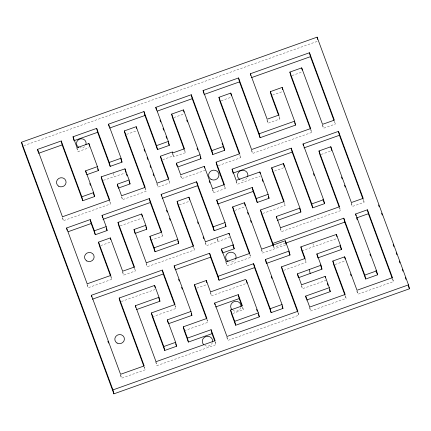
<?xml version="1.0" encoding="UTF-8"?>
<svg xmlns="http://www.w3.org/2000/svg" width="431" height="431" viewBox="0 0 431 431"><rect width="100%" height="100%" fill="white"/><g stroke="black" fill="none" stroke-linecap="round" stroke-linejoin="round"><path stroke-width="0.32" stroke-dasharray="2.15 1.62" d="M23.77 145.689L317.421 41.317M76.68 148L78.022 151.647L89.222 147.666M126.558 134.397L137.133 130.636M173.844 117.588L183.8 114.048M221.135 100.779L231.091 97.244M292.067 75.57L302.023 72.031M272.543 95.132L283.119 91.372M103.392 180.336L125.938 172.772M162.638 159.696L173.214 155.936L172.535 153.129M266.94 120.007L268.104 123.169L279.929 118.967L279.11 115.594M173.214 155.936L173.574 156.911L185.395 152.709L184.851 150.462M62.226 217.563L63.389 220.715L110.675 203.906L109.727 199.973M121.375 196.66L122.501 199.704L146.147 191.299L145.328 187.927M156.809 183.962L157.967 187.097L169.787 182.895L169.108 180.088M180.487 175.649L181.613 178.693L205.258 170.288M218.323 165.644L240.724 157.681L240.045 154.874M251.386 150.344L252.544 153.484L311.656 132.473L310.977 129.666M322.323 125.135L323.476 128.271L335.302 124.069L334.623 121.262M120.195 225.887L141.971 218.145M179.307 204.876L189.882 201.115M212.149 188.977L213.528 192.711L225.348 188.509L224.67 185.702M236.026 181.198L237.174 184.306L260.195 176.128M274.504 171.037L283.84 167.724M321.176 154.454L330.507 151.136M100.725 245.605L110.681 242.066M150.845 240.277L162.665 236.075L161.986 233.268M234.841 210.42L245.422 206.659M262.716 213.474L285.117 205.512L284.433 202.705M205.188 242.594L206.347 245.735L229.965 237.255M86.965 284.616L88.123 287.757L111.769 279.353L110.956 275.98M122.431 272.009L123.589 275.15L135.415 270.948L134.461 267.015M146.077 263.605L147.235 266.746L194.526 249.937L193.708 246.57M280.247 228.559L281.4 231.684L340.506 210.673L339.693 207.3M351.173 203.335L352.332 206.471L364.152 202.268L363.338 198.901M121.38 301.517L154.945 289.584M273.335 246.079L273.804 247.34L285.203 243.289M225.747 262.075L227.089 265.706L250.734 257.302L250.055 254.495M261.164 249.333L262.554 253.099L286.2 244.695M196.676 288.194L206.627 284.654M301.829 250.815L336.73 238.585M152.353 316.86L175.999 308.456L175.32 305.644M210.134 292.245L211.465 295.849L245.923 283.603M283.695 270.345L306.096 262.382L305.283 259.009M335.038 264.521L345.614 260.76M184.226 330.755L207.871 322.35L207.192 319.543M232.756 313.504L243.326 309.749L242.508 306.376M301.323 285.683L302.449 288.732L326.089 280.333M120.351 375.099L121.51 378.235L145.15 369.83L144.471 367.023M155.58 361.857L156.976 365.628L216.087 344.622L215.408 341.81M226.744 337.263L227.907 340.42L298.839 315.206L298.16 312.4M309.313 307.346L310.665 311.004L346.131 298.397L345.452 295.591M356.787 291.044L357.951 294.195L393.422 281.594L392.469 277.661M334.138 120.917L335.302 124.069M363.231 199.763L364.152 202.268M392.49 279.078L393.422 281.594M310.729 129.963L311.656 132.473M339.353 207.537L340.506 210.673M279.019 116.505L279.929 118.967M345.199 295.876L346.131 298.397M283.959 202.381L285.117 205.512M304.976 259.338L306.096 262.382M239.798 155.176L240.724 157.681M297.918 312.707L298.839 315.206M224.432 186.02L225.348 188.509M249.576 254.166L250.734 257.302M184.468 150.187L185.395 152.709M242.411 307.265L243.326 309.749M168.656 179.819L169.787 182.895M193.368 246.796L194.526 249.937M206.718 319.226L207.871 322.35M214.961 341.573L216.087 344.622M144.988 188.164L146.147 191.299M161.749 233.591L162.665 236.075M174.841 305.32L175.999 308.456M109.522 200.781L110.675 203.906M134.256 267.807L135.415 270.948M110.842 276.837L111.769 279.353M143.992 366.689L145.15 369.83M351.513 203.098L352.332 206.471M322.663 124.898L323.476 128.271M357.137 290.828L357.951 294.195M312.895 243.396L313.709 246.769M267.425 120.357L268.104 123.169M309.846 307.632L310.665 311.004M301.63 285.365L302.449 288.732M280.446 227.751L281.4 231.684M251.731 150.112L252.544 153.484M273.529 246.214L273.804 247.34M261.741 249.732L262.554 253.099M236.355 180.939L237.174 184.306M212.849 189.904L213.528 192.711M226.275 262.334L227.089 265.706M217.488 238.726L218.172 241.532M217.461 238.65L218.14 241.457M205.533 242.367L206.347 245.735M227.094 337.047L227.907 340.42M210.651 292.477L211.465 295.849M180.934 175.886L181.613 178.693M172.761 153.538L173.574 156.911M157.013 183.164L157.967 187.097M146.287 262.813L147.235 266.746M121.822 196.892L122.501 199.704M113.154 173.208L114.113 176.974M156.022 361.695L156.976 365.628M122.641 271.218L123.589 275.15M77.074 147.714L78.022 151.647M120.691 374.862L121.51 378.235M87.31 284.385L88.123 287.757M62.71 217.903L63.389 220.715M84.605 146.632A4.816 4.558 -13.6 0 1 79.929 147.795M240.81 307.562A5.215 4.935 -13.6 0 1 233.096 310.535M212.467 342.532A5.215 4.935 -13.6 0 1 204.757 345.506M235.865 258.471A5.215 4.935 -13.6 0 1 229.389 261.946M247.103 177.723A5.215 4.935 -13.6 0 1 241.182 180.007"/><path stroke-width="0.65" d="M298.257 277.187L297.444 273.82L321.02 265.232L316.866 253.967L340.506 245.562L336.401 234.432L300.876 246.882L301.829 250.815L304.749 258.729M298.397 277.753L321.973 269.165L321.02 265.232M21.55 142.203L317.108 37.158L408.496 284.864L409.45 288.797L113.892 393.842L22.504 146.136L21.55 142.203L112.944 389.91L113.892 393.842M38.251 152.191L37.572 149.379L61.213 140.975L81.815 196.805L82.763 200.738L94.588 196.536L93.635 192.603L85.602 170.832L97.428 166.635L88.894 143.512L77.074 147.714L73.038 136.772L96.679 128.373L109.248 162.433L110.201 166.366L122.021 162.164L121.068 158.231L108.504 124.171L143.97 111.564L156.539 145.624L157.487 149.557L169.313 145.355L168.359 141.422L155.79 107.362L191.262 94.755L211.858 150.586L212.812 154.519L224.632 150.317L223.678 146.384L203.082 90.553L238.548 77.946L259.144 133.777L260.098 137.71L295.564 125.103L294.615 121.17L282.165 87.439L270.345 91.641L271.298 95.574L278.566 115.271M250.777 75.43L250.368 73.744L309.48 52.738L334.348 120.136L322.528 124.338L301.695 67.877L289.874 72.079L290.823 76.012L310.498 129.338M38.521 153.312L62.166 144.908L61.213 140.975M96.679 128.373L97.632 132.306L73.987 140.705L73.038 136.772M109.452 128.104L144.924 115.497L143.97 111.564M157.38 111.069L192.21 98.688L191.262 94.755M204.035 94.486L239.501 81.879L238.548 77.946M251.321 77.677L310.433 56.671L309.48 52.738M144.757 187.533L125.313 134.838L124.36 130.905L136.185 126.703L157.013 183.164L168.839 178.962L160.44 156.205L172.265 152.008L172.621 152.978L184.446 148.776L171.651 114.096L183.471 109.894L200.038 154.788L200.986 158.721L177.965 166.905M239.334 153.921L219.891 101.22L218.937 97.293L230.763 93.091L251.591 149.552L310.703 128.54L289.874 72.079M109.248 162.433L121.068 158.231M156.539 145.624L168.359 141.422M86.556 174.765L98.376 170.563L97.428 166.635M109.296 200.156L102.147 180.783L101.193 176.85L124.985 168.839L129.101 179.996L130.054 183.929L118.229 188.131M81.815 196.805L93.635 192.603M117.959 187.011L117.28 184.199L129.101 179.996M200.038 154.788L176.392 163.193L180.659 174.76L204.305 166.355L212.575 188.778L224.4 184.576L216.125 162.153L239.771 153.754L218.937 97.293M211.858 150.586L223.678 146.384M259.144 133.777L294.615 121.17M67.117 230.24L66.573 227.994L90.219 219.589L94.357 230.8L95.305 234.733L107.13 230.531L106.177 226.598L102.045 215.392L149.331 198.583L161.711 232.142L149.891 236.344L150.845 240.277L155.068 251.736L178.714 243.332L177.766 239.399L161.151 194.381L196.622 181.774L213.232 226.792L214.18 230.725L226.006 226.523L225.052 222.59L216.755 200.097L252.221 187.49L256.294 198.529L257.242 202.462L269.063 198.26L268.114 194.327L259.866 171.974L236.22 180.373L232.088 169.167L291.2 148.162L311.769 203.911L312.717 207.844L324.543 203.642L323.589 199.709L303.02 143.959L338.486 131.353L363.204 198.335L351.378 202.538L330.798 146.761L318.978 150.963L319.931 154.896L339.122 206.912M68.152 231.706L91.173 223.522L90.219 219.589M102.993 219.32L150.284 202.516L149.331 198.583M162.104 198.314L197.57 185.707L196.622 181.774M291.2 148.162L292.148 152.095L233.036 173.1L232.088 169.167M303.974 147.892L339.439 135.286L338.486 131.353M94.357 230.8L106.177 226.598M134.025 267.177L118.951 226.329L117.997 222.396L141.643 213.991L145.818 225.311L146.772 229.244L134.951 233.446M193.131 246.166L178.062 205.318L177.109 201.385L188.934 197.182L205.398 241.802L229.012 233.322L233.268 244.856L234.216 248.789L222.396 252.992M283.727 201.756L272.64 171.705L271.686 167.772L283.512 163.57L299.944 208.114L300.897 212.041L277.252 220.446M110.611 276.212L99.48 246.047L98.532 242.114L110.352 237.912L122.641 271.218L134.461 267.015L117.997 222.396M134.811 232.88L133.998 229.513L145.818 225.311M217.703 204.03L253.169 191.423L252.221 187.49M249.344 253.536L233.597 210.861L232.648 206.928L244.469 202.732L261.601 249.166L285.247 240.762L289.056 251.084L290.009 255.017L266.363 263.422M256.294 198.529L268.114 194.327M155.068 251.736L154.12 247.803L177.766 239.399M213.232 226.792L225.052 222.59M273.103 245.449L261.472 213.916L260.518 209.983L284.164 201.584L271.686 167.772M276.707 218.199L276.303 216.513L299.944 208.114M311.769 203.911L323.589 199.709M91.808 296.964L91.399 295.278L162.331 270.065L175.045 304.523L151.4 312.928L152.353 316.86L164.75 350.457L176.57 346.255L175.622 342.322L167.33 319.856L190.976 311.451L174.156 265.862L209.622 253.261L218.124 276.298L219.072 280.231L254.543 267.624L253.59 263.691L218.124 276.298M222.261 252.426L221.442 249.059L233.268 244.856M92.353 299.211L163.284 273.997L162.331 270.065M175.105 269.795L210.576 257.194L209.622 253.261M143.76 366.059L120.114 301.964L119.161 298.031L154.627 285.424L159.012 297.304L159.96 301.237L136.32 309.641M273.394 245.654L272.85 243.407L343.782 218.194L364.777 275.091L365.725 279.024L377.551 274.822L376.597 270.889L355.607 213.991L367.427 209.795L392.469 277.661L357.003 290.262L344.665 256.828L332.84 261.03L333.793 264.963L344.967 295.246M285.834 243.062L344.735 222.127L343.782 218.194M367.427 209.795L368.381 213.722L356.556 217.924L357.251 219.805M135.776 307.395L135.366 305.708L159.012 297.304M206.487 318.606L195.432 288.635L194.478 284.702L206.298 280.5L210.511 291.916L245.6 279.444L246.365 280.36L258.374 312.906L259.327 316.839L235.682 325.243L231.512 313.946L230.563 310.013L242.373 305.816L238.251 294.648L214.622 303.047L215.026 304.733M266.229 262.862L265.41 259.489L289.056 251.084M297.686 312.076L282.45 270.787L281.502 266.854L305.143 258.449L300.876 246.882M317.814 257.9L341.46 249.495L340.506 245.562M168.284 323.789L191.924 315.384L190.976 311.451M215.57 306.98L239.205 298.581L238.251 294.648M188.395 342.052L187.442 338.119L211.088 329.715L212.036 333.648L188.395 342.052L184.226 330.755L183.272 326.822L206.918 318.417L194.478 284.702M306.613 300.03L330.259 291.625L329.311 287.698L325.141 276.4L301.495 284.799L297.444 273.82M164.75 350.457L163.796 346.524L175.622 342.322M235.682 325.243L234.728 321.31L258.374 312.906M282.019 304.502L282.973 308.434L271.147 312.637L270.199 308.704L282.019 304.502L265.41 259.489M306.344 298.909L305.665 296.097L329.311 287.698M364.777 275.091L376.597 270.889M112.944 389.91L408.496 284.864M378.52 204.967L379.221 206.858M381.543 213.162L382.243 215.053M393.169 244.673L393.869 246.564M396.197 252.868L396.892 254.759M399.219 261.062L399.914 262.953M402.242 269.256L402.937 271.147M405.264 277.451L405.964 279.342M408.286 285.645L409.45 288.797M310.433 56.671L333.906 120.292M339.439 135.286L362.999 199.138M368.381 213.722L392.258 278.448M341.465 177.017L342.155 178.897M344.471 185.163L345.161 187.043M369.938 254.188L370.628 256.062M375.934 270.442L377.551 274.822M318.978 150.963L339.558 206.74L280.446 227.751L276.303 216.513M344.735 222.127L365.725 279.024M294.642 122.603L295.564 125.103M313.45 173.574L314.14 175.449M322.921 199.257L324.543 203.642M340.318 246.403L341.46 249.495M350.505 274.008L351.2 275.899M270.345 91.641L278.976 115.034L267.155 119.236L250.368 73.744M332.84 261.03L345.177 294.465L309.711 307.071L305.665 296.097M292.148 152.095L312.717 207.844M299.739 208.906L300.897 212.041M320.357 264.785L321.973 269.165M327.248 283.469L327.943 285.349M329.564 289.745L330.259 291.625M239.501 81.879L260.098 137.71M262.193 179.63L262.878 181.494M268.378 196.396L269.063 198.26M288.889 251.984L290.009 255.017M260.518 209.983L272.85 243.407M281.502 266.854L297.891 311.274L226.959 336.487L214.622 303.047M253.169 191.423L257.242 202.462M222.084 143.415L222.779 145.295M223.473 147.181L224.632 150.317M247.507 212.311L248.197 214.191M250.513 220.467L251.208 222.353M271.207 276.551L271.896 278.426M282.046 305.935L282.973 308.434M232.648 206.928L249.781 253.369L226.135 261.773L221.442 249.059M253.59 263.691L270.199 308.704M192.21 98.688L212.812 154.519M224.201 185.395L217.079 166.086L216.125 162.153M254.543 267.624L271.147 312.637M186.725 120.066L187.415 121.935M197.075 148.119L197.764 149.993M200.296 156.852L200.986 158.721M209.164 180.88L209.854 182.744M225.311 224.648L226.006 226.523M232.875 245.147L234.216 248.789M256.553 309.329L257.248 311.204M258.401 314.334L259.327 316.839M184.231 149.557L172.599 118.029L171.651 114.096M197.57 185.707L214.18 230.725M239.205 298.581L241.953 306.026M230.563 310.013L234.728 321.31M160.003 120.125L160.698 122.016M163.026 128.325L163.726 130.216M166.054 136.525L166.749 138.416M168.381 142.833L169.313 145.355M197.538 221.857L198.233 223.737M203.103 236.937L203.798 238.822M210.576 257.194L219.072 280.231M177.109 201.385L193.573 246.004L146.287 262.813L133.998 229.513M144.924 115.497L157.487 149.557M168.429 179.204L161.393 160.138L160.44 156.205M211.088 329.715L215.134 340.689L156.022 361.695L135.366 305.708M144.078 149.455L144.773 151.34M147.09 157.611L147.785 159.492M150.096 165.768L150.791 167.648M153.107 173.925L153.802 175.805M166.49 210.193L167.18 212.068M169.485 218.323L170.18 220.198M177.793 240.832L178.714 243.332M212.036 333.648L214.735 340.964M124.36 130.905L145.193 187.366L121.547 195.771L117.28 184.199M150.284 202.516L161.291 232.347M178.563 279.164L179.253 281.039M181.559 287.283L182.248 289.158M191.235 313.509L191.924 315.384M149.891 236.344L154.12 247.803M183.272 326.822L187.442 338.119M120.858 159.007L122.021 162.164M126.396 174.011L127.08 175.875M129.138 181.451L130.054 183.929M145.845 226.728L146.772 229.244M163.284 273.997L174.609 304.695M97.632 132.306L110.201 166.366M158.807 298.112L159.96 301.237M175.649 343.755L176.57 346.255M101.193 176.85L109.727 199.973L62.436 216.782L37.572 149.379M151.4 312.928L163.796 346.524M97.686 168.693L98.376 170.563M89.767 183.477L90.456 185.341M93.209 192.802L94.588 196.536M106.209 228.037L107.13 230.531M98.532 242.114L110.815 275.42L87.175 283.824L66.573 227.994M119.161 298.031L144.202 365.897L120.556 374.302L91.399 295.278M62.166 144.908L82.763 200.738M91.173 223.522L95.305 234.733M107.858 341.233L108.547 343.114M317.108 37.158L317.647 39.404M355.607 213.991L356.011 215.678M330.798 146.761L331.751 150.694M301.695 67.877L302.239 70.124M344.665 256.828L345.209 259.074M336.401 234.432L336.945 236.678M303.02 143.959L303.429 145.646M282.165 87.439L282.709 89.686M325.141 276.4L325.41 277.521M316.866 253.967L317.679 257.339M309.264 269.617L310.218 273.55M283.512 163.57L284.325 166.937M285.247 240.762L286.065 244.135M259.866 171.974L260.276 173.655M230.763 93.091L231.442 95.897M244.469 202.732L245.147 205.539M203.082 90.553L203.761 93.365M246.365 280.36L247.049 283.172M229.012 233.322L229.281 234.448M216.755 200.097L217.569 203.47M204.305 166.355L204.714 168.042M183.471 109.894L184.015 112.141M188.934 197.182L189.613 199.995M206.298 280.5L206.842 282.747M176.527 163.753L177.071 166M172.265 152.008L172.535 153.129M155.79 107.362L156.475 110.169M161.151 194.381L161.56 196.067M174.156 265.862L174.7 268.114M136.185 126.703L136.589 128.39M167.33 319.856L168.009 322.663M141.643 213.991L142.322 216.798M154.627 285.424L155.171 287.671M124.985 168.839L125.804 172.211M108.504 124.171L109.048 126.418M88.894 143.512L89.573 146.319M110.352 237.912L110.762 239.598M102.045 215.392L102.583 217.639M85.602 170.832L86.146 173.084M78.787 147.332A4.816 4.558 -13.6 0 1 77.02 141.433A4.816 4.558 -13.6 0 1 83.086 139.089A4.816 4.558 -13.6 0 1 85.909 144.584M232.045 309.744A5.215 4.935 -13.6 0 1 233.979 301.673A5.215 4.935 -13.6 0 1 241.026 306.279M203.701 344.714A5.215 4.935 -13.6 0 1 205.641 336.643A5.215 4.935 -13.6 0 1 212.688 341.25M228.15 261.445A5.215 4.935 -13.6 0 1 226.237 255.055A5.215 4.935 -13.6 0 1 232.805 252.523A5.215 4.935 -13.6 0 1 235.865 258.471M239.943 179.506A5.215 4.935 -13.6 0 1 238.031 173.117A5.215 4.935 -13.6 0 1 244.598 170.584A5.215 4.935 -13.6 0 1 247.658 176.532M211.05 179.371A5.215 4.935 -13.6 0 0 218.98 175.115A5.215 4.935 -13.6 0 0 211.314 170.795A5.215 4.935 -13.6 0 0 211.05 179.371M58.767 186.246A4.816 4.558 -13.6 0 0 66.088 182.313A4.816 4.558 -13.6 0 0 59.015 178.321A4.816 4.558 -13.6 0 0 58.767 186.246M86.82 260.976A4.816 4.558 -13.6 0 0 94.141 257.043A4.816 4.558 -13.6 0 0 87.062 253.051A4.816 4.558 -13.6 0 0 86.82 260.976M117.092 343.071A4.816 4.558 -13.6 0 0 124.414 339.143A4.816 4.558 -13.6 0 0 117.334 335.151A4.816 4.558 -13.6 0 0 117.092 343.071"/></g></svg>
